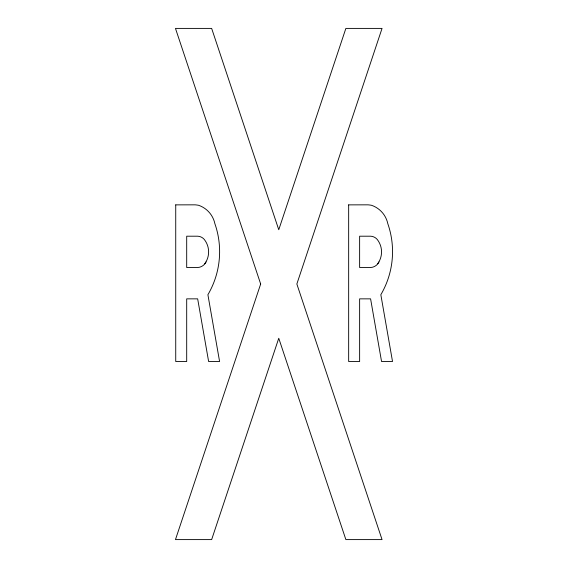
<?xml version="1.0" encoding="UTF-8"?>
<svg xmlns="http://www.w3.org/2000/svg" width="568" height="568" viewBox="0 0 568 568"><rect width="100%" height="100%" fill="white"/><g stroke="black" fill="none" stroke-linecap="round" stroke-linejoin="round"><path stroke-width="0.85" d="M378.991 261.933A9.89 9.89 0 0 1 370.592 267.528L359.629 267.528L359.629 236.203L370.592 236.203A9.216 9.216 0 0 1 377.237 239.462A20.171 20.171 0 0 1 377.685 263.793M206.063 261.933A9.89 9.89 0 0 1 197.664 267.528L186.694 267.528L186.694 236.203L197.664 236.203A9.216 9.216 0 0 1 204.302 239.462A20.171 20.171 0 0 1 204.757 263.793M175.732 204.87L175.732 361.511L186.694 361.511L186.694 298.853L197.664 298.853L208.626 361.511L219.589 361.511L207.902 294.721A85.022 85.022 0 0 0 214.889 223.707A24.815 24.815 0 0 0 198.573 205.282A43.31 43.31 0 0 0 195.136 204.835L175.732 204.87M348.66 204.87L348.66 361.511L359.629 361.511L359.629 298.853L370.592 298.853L381.554 361.511L392.524 361.511L380.837 294.721A85.022 85.022 0 0 0 387.816 223.707A24.815 24.815 0 0 0 371.5 205.282A43.31 43.31 0 0 0 368.064 204.835L348.66 204.87M260.669 284L175.469 539.6L211.651 539.6L278.76 338.265L345.869 539.6L382.051 539.6L296.851 284L382.051 28.4L345.869 28.4L278.76 229.735L211.651 28.4L175.469 28.4L260.669 284"/></g></svg>
